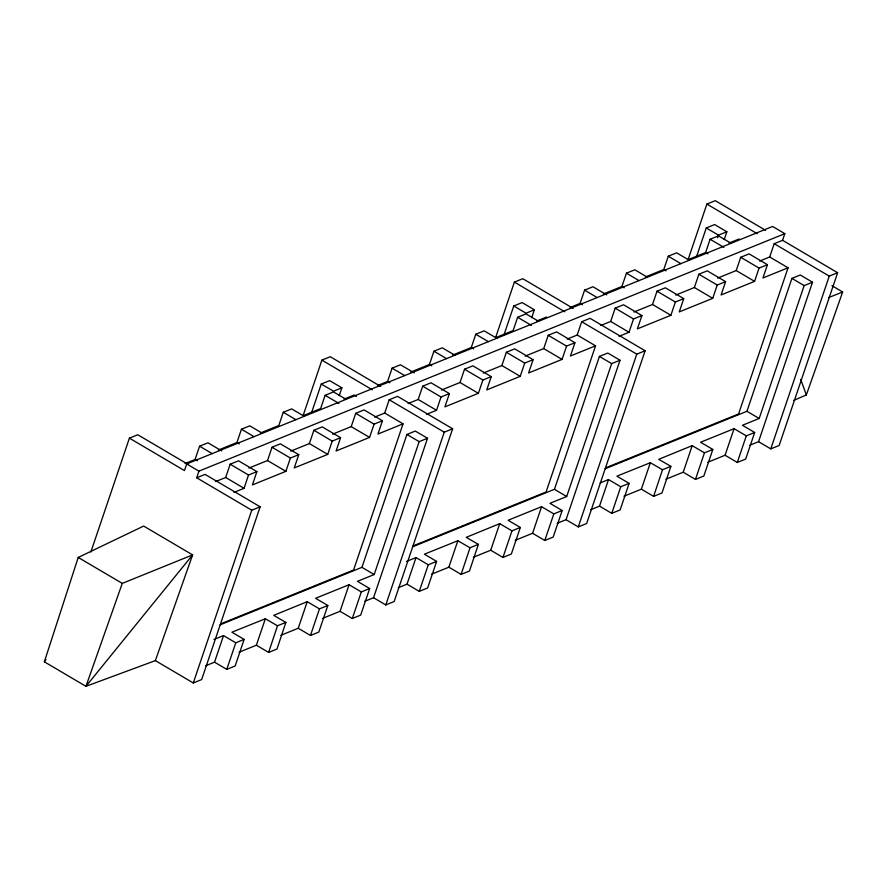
<?xml version="1.0" encoding="UTF-8"?>
<svg xmlns="http://www.w3.org/2000/svg" width="887" height="887" viewBox="0 0 887 887"><rect width="100%" height="100%" fill="white"/><g stroke="black" fill="none" stroke-linecap="round" stroke-linejoin="round"><path stroke-width="1.33" d="M44.35 661.824L78.222 557.446L143.661 526.069L192.612 554.896L155.358 660.615L85.95 686.316L44.35 661.824L45.98 659.595M239.024 652.255L256.376 645.215L268.617 652.422L277.498 625.778L285.869 622.397L273.706 615.367L307.224 601.685L319.464 608.881L327.824 605.488L315.595 598.293L349.068 584.721L361.308 591.928L369.679 588.536L357.439 581.329L374.181 574.543L419.163 441.648L427.534 438.256L415.293 431.06L406.922 434.453L361.94 567.336L220.109 624.825M285.869 622.397L276.988 649.029L268.617 652.422M431.514 574.233L448.877 567.192L461.118 574.399L469.999 547.756L478.37 544.363L466.207 537.345L499.725 523.652L511.954 530.858L520.325 527.466L508.096 520.259L541.569 506.699L553.81 513.895L562.17 510.502L549.94 503.306L566.682 496.52L611.653 363.626L620.024 360.233L607.795 353.026L599.424 356.419L554.442 489.314L412.61 546.802M478.37 544.363L469.478 571.006L461.118 574.399M624.016 496.21L641.379 489.169L653.608 496.376L662.5 469.733L670.871 466.34L658.697 459.322L692.215 445.629L704.455 452.836L712.826 449.443L700.586 442.236L734.07 428.665L746.3 435.872L754.671 432.479L742.441 425.272L759.172 418.487L804.154 285.603L812.525 282.21L800.285 275.003L791.914 278.396L746.943 411.291L605.1 468.779M670.871 466.34L661.979 492.984L653.608 496.376M90.862 552.013L129.402 438.156L137.773 434.763L188.144 464.422M185.05 463.557L195.085 459.488L199.586 446.194L207.957 442.801L221.717 450.906M218.335 450.064L236.94 442.524L241.43 429.23L249.801 425.838L262.419 433.277M215.641 481.574L225.675 477.494L230.176 464.211L238.548 460.819L256.897 471.629L252.407 484.912L285.88 471.341L290.382 458.058L298.753 454.665L280.392 443.855L272.021 447.248L267.53 460.541L248.925 468.07M233.991 492.374L244.036 488.305L248.537 475.022L256.897 471.629M304.274 416.313L291.646 408.885L283.286 412.278L278.784 425.56L260.368 433.022M155.358 660.615L193.288 682.957L251.764 510.202L260.135 506.81L205.074 474.39L196.703 477.783L251.764 510.202M260.135 506.81L201.659 679.564L193.288 682.957M303.287 415.094L321.892 360.122L330.263 356.729L380.645 386.399M311.559 412.677L321.271 384.016L329.631 380.623L341.872 387.83L339.222 395.657M298.753 454.665L294.251 467.948L327.735 454.377L332.226 441.094L340.597 437.701L322.247 426.891L313.876 430.284L309.375 443.578L290.781 451.117M346.118 399.35L333.501 391.921L325.13 395.314L320.628 408.597L303.276 415.637M340.597 437.701L336.095 450.984L369.58 437.424L374.07 424.13L382.441 420.737L364.091 409.927L355.72 413.32L351.219 426.614L332.625 434.153M280.869 635.292L298.232 628.262L307.224 601.685M377.54 385.535L387.586 381.454L392.087 368.172L400.458 364.779L414.218 372.884M374.658 417.112L384.703 413.043L389.193 399.76L397.564 396.367L452.636 428.787L394.161 601.541L385.79 604.934L373.549 597.727L364.768 601.286M382.441 420.737L377.951 434.031L403.053 423.853L384.703 413.043M298.232 628.262L310.461 635.469L319.464 608.881M327.824 605.488L318.832 632.076L310.461 635.469M403.053 423.853L353.58 570.031L220.597 623.927M322.713 618.328L340.076 611.298L349.068 584.721M410.836 372.041L429.43 364.502L433.931 351.208L442.303 347.815L454.92 355.243M408.131 403.541L418.176 399.472L422.678 386.189L431.049 382.796L449.399 393.595L444.908 406.889L478.381 393.318L482.883 380.024L491.243 376.642L472.893 365.832L464.522 369.225L460.02 382.508L441.427 390.047M340.076 611.298L352.305 618.505L361.308 591.928M369.679 588.536L360.676 615.112L352.305 618.505M426.492 414.351L436.537 410.282L441.027 396.988L449.399 393.595M373.549 597.727L427.534 438.256M452.869 355L471.285 347.538L475.776 334.244L484.147 330.851L496.764 338.28M385.79 604.934L444.265 432.18L452.636 428.787M495.789 337.071L514.393 282.099L522.765 278.706L573.146 308.377M504.06 334.654L513.761 305.982L522.133 302.589L534.373 309.796L531.723 317.635M491.243 376.642L486.752 389.925L520.225 376.354L524.727 363.071L533.098 359.678L514.737 348.868L506.366 352.261L501.876 365.544L483.271 373.083M538.62 321.327L526.002 313.887L517.631 317.28L513.13 330.574L495.766 337.614M533.098 359.678L528.597 372.961L562.081 359.39L566.571 346.107L574.942 342.715L556.592 331.904L548.221 335.297L543.72 348.591L525.126 356.13M473.37 557.269L490.722 550.228L499.725 523.652M570.042 307.501L580.087 303.432L584.588 290.149L592.948 286.756L606.719 294.861M567.159 339.089L577.193 335.02L581.695 321.726L590.066 318.333L645.126 350.764L586.651 523.518L578.28 526.911L566.05 519.704L557.258 523.263M574.942 342.715L570.441 355.997L595.554 345.819L577.193 335.02M490.722 550.228L502.962 557.435L511.954 530.858M520.325 527.466L511.333 554.042L502.962 557.435M595.554 345.819L546.07 492.008L413.098 545.904M515.214 540.305L532.577 533.275L541.569 506.699M603.337 294.007L621.931 286.468L626.433 273.185L634.804 269.792L647.421 277.221M600.632 325.518L610.677 321.449L615.179 308.155L623.539 304.762L641.9 315.572L637.398 328.866L670.882 315.295L675.373 302.001L683.744 298.609L665.394 287.809L657.023 291.202L652.522 304.485L633.928 312.024M532.577 533.275L544.806 540.471L553.81 513.895M562.17 510.502L553.178 537.078L544.806 540.471M618.993 336.328L629.027 332.259L633.529 318.965L641.9 315.572M566.05 519.704L620.024 360.233M645.37 276.977L663.775 269.515L668.277 256.221L676.648 252.828L689.266 260.257M578.28 526.911L636.766 354.157L645.126 350.764M688.29 259.037L706.895 204.077L715.266 200.684L765.636 230.343M696.561 256.62L706.263 227.959L714.634 224.566L726.863 231.773L724.213 239.601M683.744 298.609L679.254 311.902L712.727 298.331L717.228 285.037L725.599 281.645L707.238 270.845L698.867 274.238L694.377 287.521L675.772 295.061M688.268 259.581L705.631 252.551L710.121 239.257L718.492 235.864L731.11 243.293M717.616 237.771L718.503 235.166L726.863 231.773M725.599 281.645L721.098 294.939L754.571 281.367L759.072 268.085L767.443 264.692L749.083 253.882L740.712 257.274L736.221 270.557L717.616 278.097M665.86 479.246L683.223 472.206L692.215 445.629M759.649 261.066L769.694 256.986L774.196 243.703L782.567 240.31L784.818 233.669L772.577 226.462L186.713 463.934L184.463 470.576L129.402 438.156M767.443 264.692L762.942 277.975L788.055 267.796L769.694 256.986M683.223 472.206L695.463 479.412L704.455 452.836M712.826 449.443L703.834 476.02L695.463 479.412M788.055 267.796L738.572 413.974L605.588 467.881M707.715 462.282L725.067 455.242L734.07 428.665M725.067 455.242L737.308 462.449L746.3 435.872M754.671 432.479L745.679 459.056L737.308 462.449M749.759 445.241L758.551 441.682L812.525 282.21M758.551 441.682L770.781 448.877L829.256 276.123L837.627 272.73L782.567 240.31M837.627 272.73L779.152 445.485L770.781 448.877M196.703 477.783L198.954 471.13L784.818 233.669M205.74 665.749L214.532 662.179L223.524 635.602L235.765 642.809L244.136 639.416L231.895 632.209L265.335 618.76L277.498 625.778M214.532 662.179L226.773 669.386L235.765 642.809M244.136 639.416L235.133 665.993L226.773 669.386M256.376 645.215L265.335 618.76M398.241 587.715L407.033 584.156L416.025 557.579L428.266 564.786L436.637 561.393L424.396 554.187L457.836 540.737L469.999 547.756M407.033 584.156L419.263 591.363L428.266 564.786M436.637 561.393L427.634 587.97L419.263 591.363M448.877 567.192L457.836 540.737M590.742 509.692L599.523 506.133L608.526 479.557L620.756 486.763L629.127 483.371L616.897 476.164L650.337 462.715L662.5 469.733M599.523 506.133L611.764 513.34L620.756 486.763M629.127 483.371L620.135 509.947L611.764 513.34M641.379 489.169L650.337 462.715M122.273 583.38L85.95 686.316L192.612 554.896L122.273 583.38L78.222 557.446M793.821 400.359L806.338 394.937L842.65 292L831.939 285.692M341.872 387.83L333.501 391.211L321.271 384.016M534.373 309.796L526.002 313.189L513.761 305.982M344.067 399.106L354.113 395.025L356.408 396.378M536.568 321.072L546.603 317.003M729.059 243.049L739.104 238.98M213.967 639.483L223.524 635.602M406.457 561.46L416.025 557.579M600.155 482.949L608.526 479.557M828.525 297.622L842.65 292M706.895 204.077L757.276 233.736M774.196 243.703L829.256 276.123M706.263 227.959L718.503 235.166M791.914 278.396L804.154 285.603M710.121 239.257L723.892 247.362M740.712 257.274L759.072 268.085M705.631 252.551L707.926 253.904M736.221 270.557L754.571 281.367M668.277 256.221L680.894 263.65M698.867 274.238L717.228 285.037M663.775 269.515L666.07 270.857M694.377 287.521L712.727 298.331M626.433 273.185L639.05 280.614M657.023 291.202L675.373 302.001M621.931 286.468L624.226 287.82M652.522 304.485L670.882 315.295M584.588 290.149L597.206 297.577M615.179 308.155L633.529 318.965M580.087 303.432L582.382 304.784M610.677 321.449L629.027 332.259M746.943 411.291L759.172 418.487M514.393 282.099L564.775 311.769M581.695 321.726L636.766 354.157M599.424 356.419L611.653 363.626M517.631 317.28L531.391 325.396M548.221 335.297L566.571 346.107M543.72 348.591L562.081 359.39M475.776 334.244L488.393 341.672M506.366 352.261L524.727 363.071M471.285 347.538L473.58 348.89M501.876 365.544L520.225 376.354M433.931 351.208L446.549 358.636M464.522 369.225L482.883 380.024M429.43 364.502L431.725 365.854M460.02 382.508L478.381 393.318M392.087 368.172L404.705 375.6M422.678 386.189L441.027 396.988M387.586 381.454L389.881 382.807M418.176 399.472L436.537 410.282M554.442 489.314L566.682 496.52M321.892 360.122L372.274 389.792M389.193 399.76L444.265 432.18M406.922 434.453L419.163 441.648M325.13 395.314L338.901 403.419M355.72 413.32L374.07 424.13M351.219 426.614L369.58 437.424M283.286 412.278L295.903 419.706M313.876 430.284L332.226 441.094M309.375 443.578L327.735 454.377M241.43 429.23L254.048 436.67M272.021 447.248L290.382 458.058M236.94 442.524L239.235 443.877M267.53 460.541L285.88 471.341M199.586 446.194L212.204 453.623M230.176 464.211L248.537 475.022M195.085 459.488L197.38 460.841M225.675 477.494L244.036 488.305M186.713 463.934L198.954 471.13M361.94 567.336L374.181 574.543M800.761 379.459L806.338 394.937"/></g></svg>
